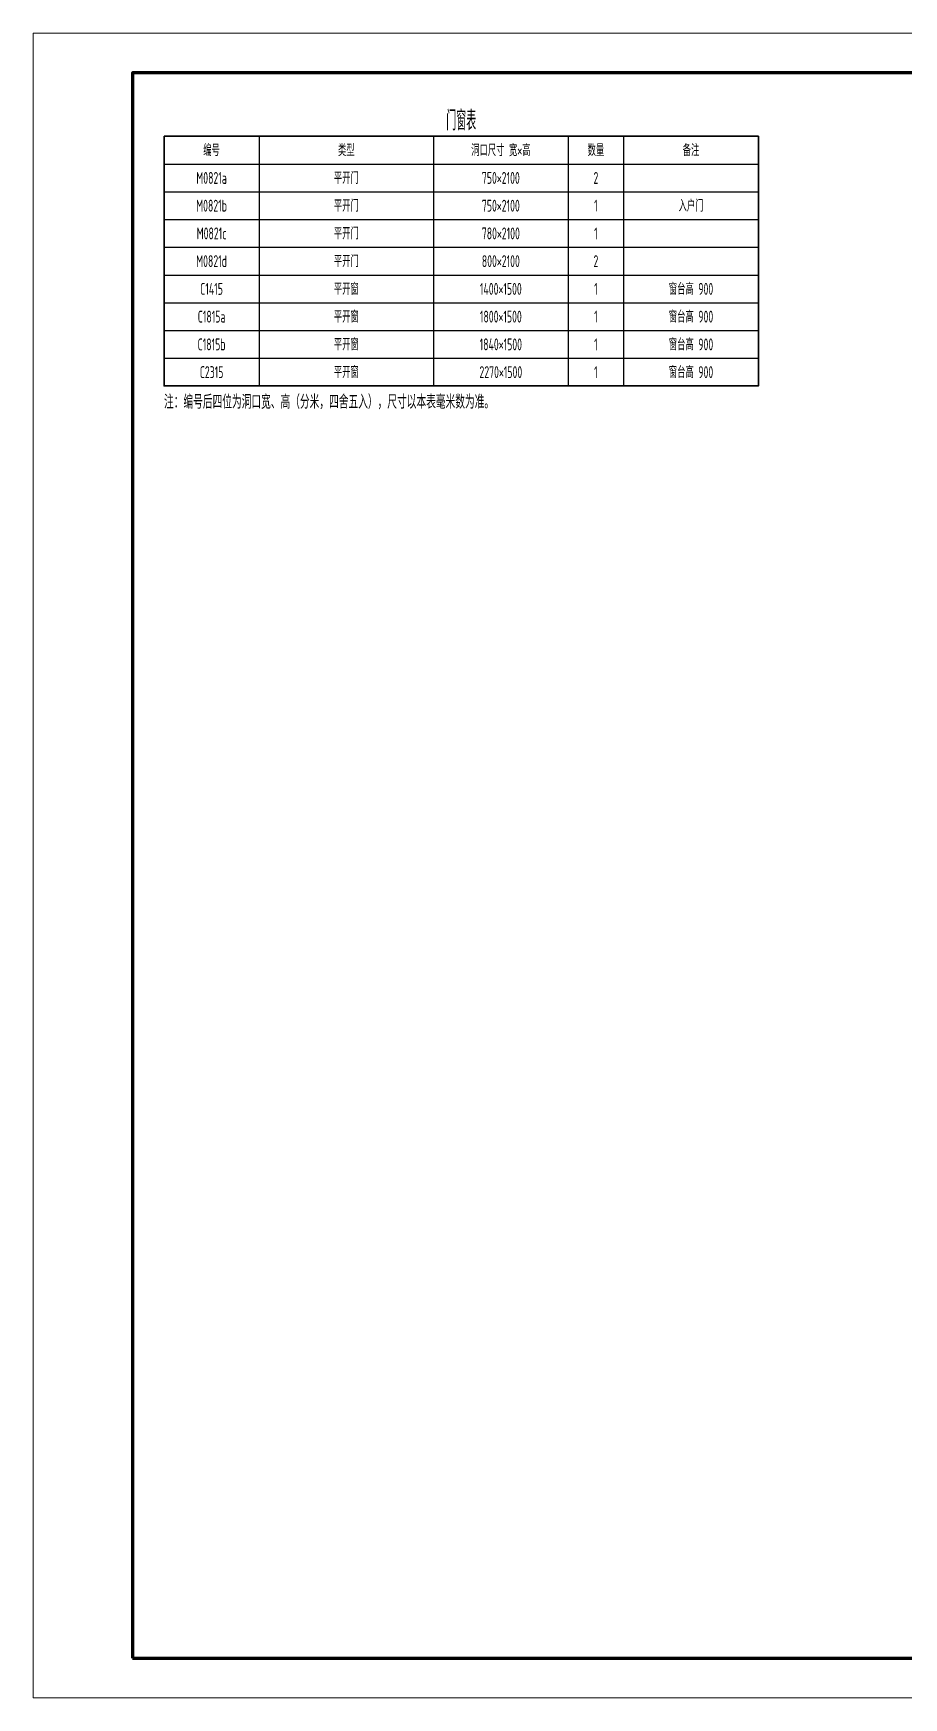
# Model space of a CAD drawing. Header units: millimetres. Extents: x -26062 to 33338, y -26608 to 15392.
# Drawn here: x -26062 to -4094, y -26608 to 15392 of the extents above; entities that cross this region are included whole.
import ezdxf
from ezdxf.enums import TextEntityAlignment as Align

# ---------------------------------------------------------------- set-up
doc = ezdxf.new("R2010")
doc.units = ezdxf.units.MM
doc.header["$LTSCALE"] = 100
for name, color, linetype, lineweight in [('ANNO', 7, 'CONTINUOUS', 25), ('FRAME', 7, 'CONTINUOUS', 70), ('TITLE', 7, 'CONTINUOUS', 18)]:
    doc.layers.add(name, color=color, linetype=linetype, lineweight=lineweight)
doc.styles.add('HZ', font='gbenor.shx', dxfattribs={"width": 0.7, "bigfont": 'gbcbig.shx'})

msp = doc.modelspace()

# ---------------------------------------------------------------- linework, layer by layer
at = {"layer": 'ANNO'}
for p, q in [((-20362, 12792.01), (-20362, 6492.01)), ((-15962, 12792.01), (-15962, 6492.01)), ((-12562, 12792.01), (-12562, 6492.01)), ((-11162, 12792.01), (-11162, 6492.01)), ((-22762, 12092.01), (-7762, 12092.01)), ((-22762, 11392.01), (-7762, 11392.01)), ((-22762, 10692.01), (-7762, 10692.01)), ((-22762, 9992.01), (-7762, 9992.01)), ((-22762, 9292.01), (-7762, 9292.01)), ((-22762, 8592.01), (-7762, 8592.01)), ((-22762, 7892.01), (-7762, 7892.01)), ((-22762, 7192.01), (-7762, 7192.01))]:
    msp.add_line(p, q, dxfattribs=at)
at = {"layer": 'ANNO', "lineweight": 35}
msp.add_lwpolyline([(-22762, 12792.01), (-7762, 12792.01), (-7762, 6492.01), (-22762, 6492.01)], close=True, dxfattribs=at)
at = {"layer": 'FRAME', "lineweight": 70}
msp.add_lwpolyline([(-23562, -25607.99), (32338, -25607.99), (32338, 14392.01), (-23562, 14392.01)], close=True, dxfattribs=at)
at = {"layer": 'TITLE'}
msp.add_lwpolyline([(-26062, -26607.99), (33338, -26607.99), (33338, 15392.01), (-26062, 15392.01)], close=True, dxfattribs=at)

# ---------------------------------------------------------------- texts
at = {"layer": 'ANNO', "style": 'HZ', "width": 0.7}
for s, height, p in [('门窗表', 500, (-15262, 13192.01)), ('编号', 300, (-21562, 12442.01)), ('类型', 300, (-18162, 12442.01)), ('洞口尺寸 宽×高', 300, (-14262, 12442.01)), ('数量', 300, (-11862, 12442.01)), ('备注', 300, (-9462, 12442.01)), ('M0821a', 300, (-21562, 11742.01)), ('平开门', 300, (-18162, 11742.01)), ('750×2100', 300, (-14262, 11742.01)), ('2', 300, (-11862, 11742.01)), ('M0821b', 300, (-21562, 11042.01)), ('平开门', 300, (-18162, 11042.01)), ('750×2100', 300, (-14262, 11042.01)), ('1', 300, (-11862, 11042.01)), ('入户门', 300, (-9462, 11042.01)), ('平开门', 300, (-18162, 10342.01)), ('M0821c', 300, (-21562, 10342.01)), ('780×2100', 300, (-14262, 10342.01)), ('1', 300, (-11862, 10342.01)), ('M0821d', 300, (-21562, 9642.01)), ('平开门', 300, (-18162, 9642.01)), ('800×2100', 300, (-14262, 9642.01)), ('2', 300, (-11862, 9642.01)), ('C1415', 300, (-21562, 8942.01)), ('平开窗', 300, (-18162, 8942.01)), ('1400×1500', 300, (-14262, 8942.01)), ('1', 300, (-11862, 8942.01)), ('窗台高 900', 300, (-9462, 8942.01)), ('平开窗', 300, (-18162, 8242.01)), ('窗台高 900', 300, (-9462, 8242.01)), ('C1815a', 300, (-21562, 8242.01)), ('1800×1500', 300, (-14262, 8242.01)), ('1', 300, (-11862, 8242.01)), ('C1815b', 300, (-21562, 7542.01)), ('平开窗', 300, (-18162, 7542.01)), ('1840×1500', 300, (-14262, 7542.01)), ('1', 300, (-11862, 7542.01)), ('窗台高 900', 300, (-9462, 7542.01)), ('C2315', 300, (-21562, 6842.01)), ('平开窗', 300, (-18162, 6842.01)), ('2270×1500', 300, (-14262, 6842.01)), ('1', 300, (-11862, 6842.01)), ('窗台高 900', 300, (-9462, 6842.01))]:
    msp.add_text(s, height=height, dxfattribs=at).set_placement(p, align=Align.MIDDLE_CENTER)
msp.add_text('注：编号后四位为洞口宽、高（分米，四舍五入），尺寸以本表毫米数为准。', height=350, dxfattribs=at).set_placement((-22762, 6092.01), align=Align.MIDDLE_LEFT)

doc.saveas('drawing.dxf')
